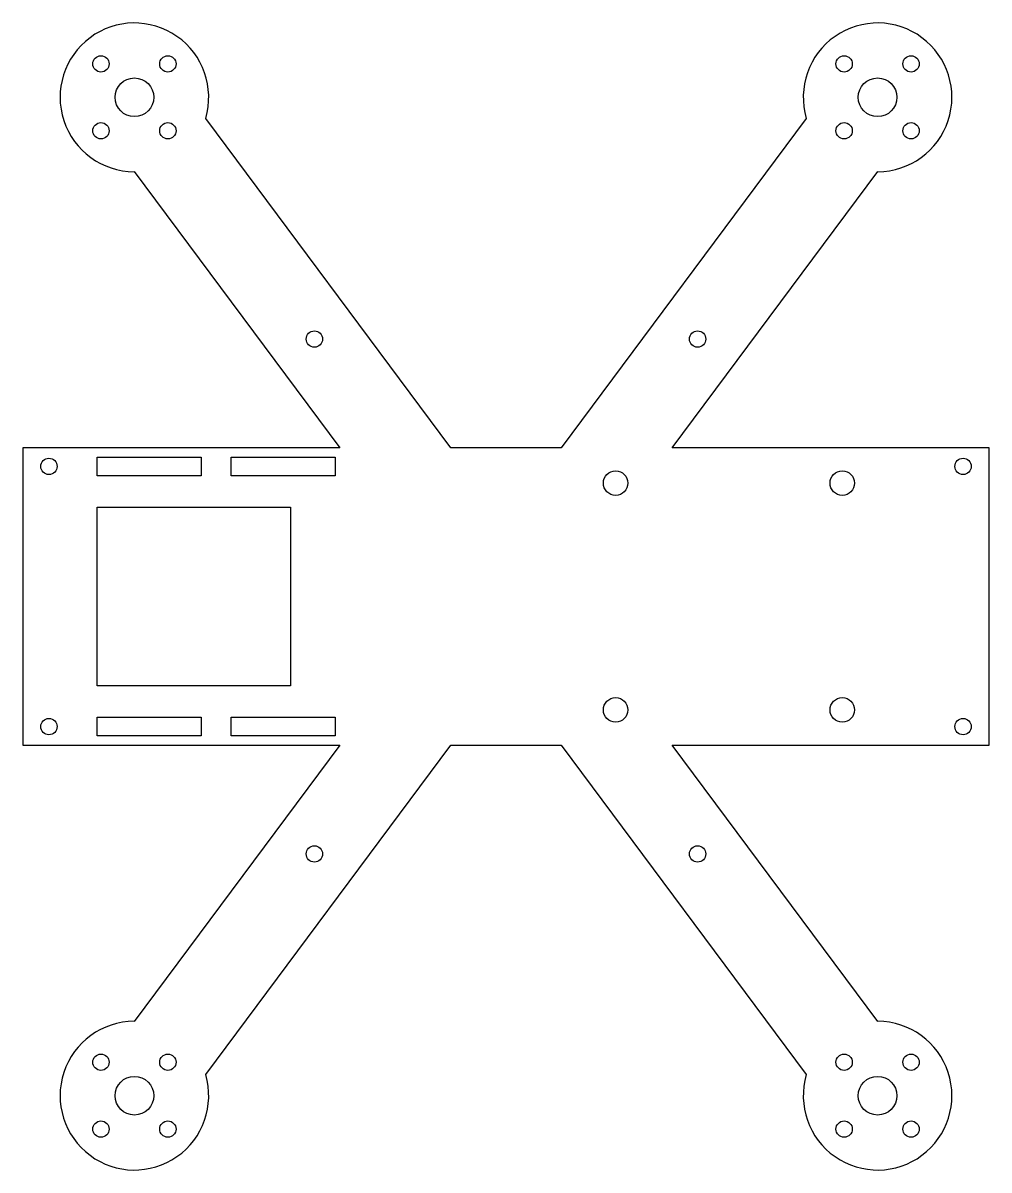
# Model space of a CAD drawing. Header units: millimetres. Extents: x -65 to 65, y -77 to 77.
import ezdxf

# ---------------------------------------------------------------- set-up
doc = ezdxf.new("R2010")
doc.units = ezdxf.units.MM
doc.layers.add('outline', color=7, linetype='Continuous')

msp = doc.modelspace()

# ---------------------------------------------------------------- linework, layer by layer
at = {"layer": 'outline'}
for p, q in [((-7.41, 20), (-40.41, 64.31)), ((40.41, 64.31), (7.41, 20)), ((-50.03, 57.15), (-22.37, 20)), ((22.37, 20), (50.03, 57.15)), ((-22.37, 20), (-65, 20)), ((-65, 20), (-65, -20)), ((-55, 18.75), (-41, 18.75)), ((-55, 16.25), (-55, 18.75)), ((-41, 18.75), (-41, 16.25)), ((-37, 18.75), (-23, 18.75)), ((-37, 16.25), (-37, 18.75)), ((-23, 18.75), (-23, 16.25)), ((7.41, 20), (-7.41, 20)), ((65, 20), (22.37, 20)), ((65, -20), (65, 20)), ((-41, 16.25), (-55, 16.25)), ((-23, 16.25), (-37, 16.25)), ((-55, 12), (-29, 12)), ((-55, -12), (-55, 12)), ((-29, 12), (-29, -12)), ((-29, -12), (-55, -12)), ((-55, -16.25), (-41, -16.25)), ((-55, -18.75), (-55, -16.25)), ((-41, -16.25), (-41, -18.75)), ((-37, -16.25), (-23, -16.25)), ((-37, -18.75), (-37, -16.25)), ((-23, -16.25), (-23, -18.75)), ((-65, -20), (-22.37, -20)), ((-41, -18.75), (-55, -18.75)), ((-22.37, -20), (-50.03, -57.15)), ((-40.41, -64.31), (-7.41, -20)), ((-23, -18.75), (-37, -18.75)), ((-7.41, -20), (7.41, -20)), ((7.41, -20), (40.41, -64.31)), ((22.37, -20), (65, -20)), ((50.03, -57.15), (22.37, -20))]:
    msp.add_line(p, q, dxfattribs=at)
for centre, radius in [((-54.5, 71.64), 1.1), ((-45.5, 71.64), 1.1), ((45.5, 71.64), 1.1), ((54.5, 71.64), 1.1), ((-50, 67.14), 2.6), ((50, 67.14), 2.6), ((-54.5, 62.64), 1.1), ((-45.5, 62.64), 1.1), ((45.5, 62.64), 1.1), ((54.5, 62.64), 1.1), ((-25.78, 34.63), 1.1), ((25.78, 34.63), 1.1), ((-61.5, 17.5), 1.1), ((61.5, 17.5), 1.1), ((14.75, 15.25), 1.65), ((45.25, 15.25), 1.65), ((14.75, -15.25), 1.65), ((45.25, -15.25), 1.65), ((-61.5, -17.5), 1.1), ((61.5, -17.5), 1.1), ((-25.78, -34.63), 1.1), ((25.78, -34.63), 1.1), ((-54.5, -62.64), 1.1), ((-45.5, -62.64), 1.1), ((45.5, -62.64), 1.1), ((54.5, -62.64), 1.1), ((-50, -67.14), 2.6), ((50, -67.14), 2.6), ((-54.5, -71.64), 1.1), ((-45.5, -71.64), 1.1), ((45.5, -71.64), 1.1), ((54.5, -71.64), 1.1)]:
    msp.add_circle(centre, radius, dxfattribs=at)
for centre, start, end in [((-50, 67.14), 343.5434, 629.8036), ((50, 67.14), 270.1964, 556.4566), ((-50, -67.14), 90.1964, 376.4566), ((50, -67.14), 163.5434, 449.8036)]:
    msp.add_arc(centre, 10, start, end, dxfattribs=at)

doc.saveas('drawing.dxf')
